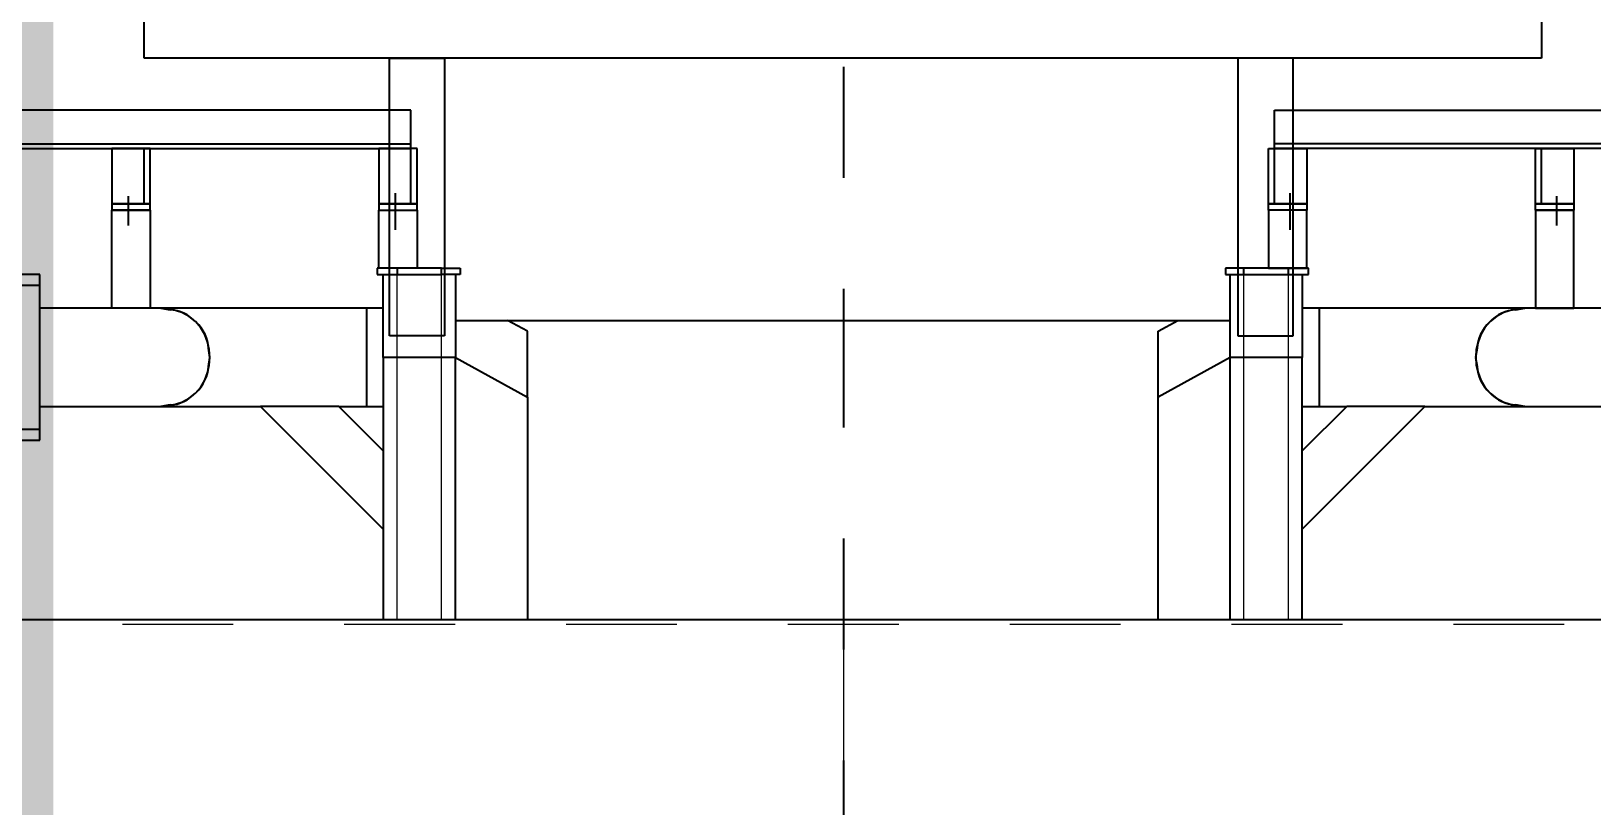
# Model space of a CAD drawing. Header units: metres. Extents: x 530797 to 531186, y 2675944 to 2676144.
# Drawn here: x 531159.587 to 531160.994, y 2676017.499 to 2676018.197 of the extents above; entities that cross this region are included whole.
import ezdxf

# ---------------------------------------------------------------- set-up
doc = ezdxf.new("R2010")
doc.units = ezdxf.units.M
doc.linetypes.add('CENTER', pattern=[2, 1.25, -0.25, 0.25, -0.25])
doc.linetypes.add('PDF_IMPORT', pattern=[1, 0.8, -0.2])
doc.layers.add('IDT', color=7, linetype='Continuous')
doc.layers.add('MMS Block Numbering', color=7, linetype='Continuous')
doc.styles.add('Adani Regular', font='Adani Regular.ttf')

# ---------------------------------------------------------------- blocks, each defined once
blk = doc.blocks.new('IDT')
at = {"layer": 'IDT', "color": 8, "linetype": 'CENTER', "ltscale": 0.1}
blk.add_line((15.8275, 7.4232), (15.8275, 16.5476), dxfattribs=at)
at = {"layer": 'IDT', "color": 0, "lineweight": 13}
for p, q in [((15.8275, 8.948), (15.8275, 9.8014)), ((15.4264, 8.9964), (15.4264, 8.7599)), ((15.4665, 8.9964), (15.4665, 8.7599)), ((16.1899, 8.9964), (16.1899, 8.7599)), ((16.23, 8.9964), (16.23, 8.7599)), ((15.4264, 8.7599), (15.4264, 8.6852)), ((15.4665, 8.7599), (15.4665, 8.6852)), ((16.1899, 8.7599), (16.1899, 8.6852)), ((16.23, 8.7599), (16.23, 8.6852))]:
    blk.add_line(p, q, dxfattribs=at)
at = {"layer": 'IDT', "color": 0, "linetype": 'PDF_IMPORT', "lineweight": 13, "ltscale": 0.014167}
blk.add_line((14.7777, 9.0005), (16.8441, 9.0005), dxfattribs=at)
at = {"layer": 'IDT', "color": 0, "lineweight": 25}
for p, q in [((14.7777, 8.9964), (16.8787, 8.9964)), ((15.414, 8.9964), (15.414, 8.7599)), ((15.479, 8.9964), (15.479, 8.7599)), ((15.544, 8.9964), (15.544, 8.7958)), ((16.1125, 8.7958), (16.1125, 8.9964)), ((16.1775, 8.9964), (16.1775, 8.7599)), ((16.2425, 8.7599), (16.2425, 8.9964)), ((15.414, 8.9148), (15.3033, 8.8041)), ((16.3531, 8.8041), (16.2425, 8.9148)), ((15.3739, 8.8041), (15.414, 8.8442)), ((16.2425, 8.8442), (16.2826, 8.8041)), ((16.5689, 8.8345), (16.5523, 8.8345)), ((16.5523, 8.8345), (16.5523, 8.8249)), ((16.5523, 8.8249), (16.5689, 8.8249)), ((16.5523, 8.8249), (16.5523, 8.6948)), ((15.2134, 8.8041), (15.1041, 8.8041)), ((15.3033, 8.8041), (15.2134, 8.8041)), ((15.2245, 8.8027), (15.2134, 8.8041)), ((15.2134, 8.8041), (15.2217, 8.8027)), ((15.3033, 8.8041), (15.3739, 8.8041)), ((15.3988, 8.8041), (15.3739, 8.8041)), ((15.414, 8.8041), (15.3988, 8.8041)), ((15.3988, 8.7156), (15.3988, 8.8041)), ((15.479, 8.7599), (15.544, 8.7958)), ((15.544, 8.7958), (15.544, 8.7363)), ((16.1775, 8.7599), (16.1125, 8.7958)), ((16.1125, 8.7958), (16.1125, 8.7363)), ((16.2826, 8.8041), (16.2425, 8.8041)), ((16.2577, 8.7156), (16.2577, 8.8041)), ((16.2826, 8.8041), (16.3531, 8.8041)), ((16.443, 8.8041), (16.3531, 8.8041)), ((16.443, 8.8041), (16.432, 8.8027)), ((16.4347, 8.8027), (16.443, 8.8041)), ((16.5523, 8.8041), (16.443, 8.8041)), ((15.2577, 8.7599), (15.2563, 8.7682)), ((16.4002, 8.7682), (16.3988, 8.7599)), ((15.2563, 8.7516), (15.2577, 8.7599)), ((15.414, 8.6852), (15.414, 8.7599)), ((15.414, 8.7599), (15.4264, 8.7599)), ((15.4264, 8.7599), (15.4665, 8.7599)), ((15.4665, 8.7599), (15.479, 8.7599)), ((15.479, 8.7599), (15.479, 8.6852)), ((16.1775, 8.6852), (16.1775, 8.7599)), ((16.1775, 8.7599), (16.1899, 8.7599)), ((16.1899, 8.7599), (16.23, 8.7599)), ((16.23, 8.7599), (16.2425, 8.7599)), ((16.2425, 8.7599), (16.2425, 8.6852)), ((16.3988, 8.7599), (16.4002, 8.7516)), ((15.4721, 8.7405), (15.4223, 8.7405)), ((15.4223, 8.7405), (15.4223, 8.4901)), ((15.4721, 8.4901), (15.4721, 8.7405)), ((16.1872, 8.7405), (16.2369, 8.7405)), ((16.1872, 8.4901), (16.1872, 8.7405)), ((16.2369, 8.7405), (16.2369, 8.4901)), ((16.1775, 8.7267), (15.479, 8.7267)), ((15.544, 8.7363), (15.526, 8.7267)), ((16.1125, 8.7363), (16.1304, 8.7267)), ((15.1041, 8.7156), (15.2134, 8.7156)), ((15.2037, 8.7156), (15.1692, 8.7156)), ((15.1692, 8.7156), (15.1692, 8.6271)), ((15.2037, 8.6271), (15.2037, 8.7156)), ((15.2217, 8.717), (15.2134, 8.7156)), ((15.2134, 8.7156), (15.2245, 8.717)), ((15.2134, 8.7156), (15.3988, 8.7156)), ((15.3988, 8.7156), (15.414, 8.7156)), ((16.2425, 8.7156), (16.2577, 8.7156)), ((16.2577, 8.7156), (16.443, 8.7156)), ((16.432, 8.717), (16.443, 8.7156)), ((16.443, 8.7156), (16.4347, 8.717)), ((16.443, 8.7156), (16.5523, 8.7156)), ((16.4527, 8.6271), (16.4527, 8.7156)), ((16.4527, 8.7156), (16.4873, 8.7156)), ((16.4873, 8.7156), (16.4873, 8.6271)), ((15.4264, 8.6852), (15.4084, 8.6852)), ((15.4084, 8.6852), (15.4084, 8.6796)), ((15.4665, 8.6852), (15.4264, 8.6852)), ((15.4264, 8.6852), (15.4264, 8.6796)), ((15.4665, 8.6852), (15.4665, 8.6796)), ((15.4831, 8.6852), (15.4665, 8.6852)), ((15.4831, 8.6796), (15.4831, 8.6852)), ((16.1733, 8.6796), (16.1733, 8.6852)), ((16.1733, 8.6852), (16.1899, 8.6852)), ((16.23, 8.6852), (16.1899, 8.6852)), ((16.1899, 8.6852), (16.1899, 8.6796)), ((16.23, 8.6796), (16.23, 8.6852)), ((16.248, 8.6852), (16.23, 8.6852)), ((16.248, 8.6796), (16.248, 8.6852)), ((16.5689, 8.6948), (16.5523, 8.6948)), ((16.5523, 8.6948), (16.5523, 8.6852)), ((16.5523, 8.6852), (16.5689, 8.6852)), ((15.4084, 8.6796), (15.4264, 8.6796)), ((15.4444, 8.6796), (15.4098, 8.6796)), ((15.4098, 8.6796), (15.4098, 8.6271)), ((15.4264, 8.6796), (15.4665, 8.6796)), ((15.4444, 8.6271), (15.4444, 8.6796)), ((15.4665, 8.6796), (15.4831, 8.6796)), ((16.1899, 8.6796), (16.1733, 8.6796)), ((16.1899, 8.6796), (16.23, 8.6796)), ((16.212, 8.6271), (16.212, 8.6796)), ((16.212, 8.6796), (16.2466, 8.6796)), ((16.23, 8.6796), (16.248, 8.6796)), ((16.2466, 8.6796), (16.2466, 8.6271)), ((15.1844, 8.6409), (15.1844, 8.6146)), ((15.425, 8.6451), (15.425, 8.6119)), ((16.2314, 8.6451), (16.2314, 8.6119)), ((16.4721, 8.6409), (16.4721, 8.6146)), ((15.1692, 8.6271), (15.2037, 8.6271)), ((15.1692, 8.6215), (15.1692, 8.6271)), ((15.2037, 8.6271), (15.1692, 8.6271)), ((15.1692, 8.6271), (15.2037, 8.6271)), ((15.2037, 8.6271), (15.2037, 8.6215)), ((15.4098, 8.6271), (15.4444, 8.6271)), ((15.4098, 8.6215), (15.4098, 8.6271)), ((15.4098, 8.6271), (15.4444, 8.6271)), ((15.4444, 8.6271), (15.4444, 8.6215)), ((16.2466, 8.6271), (16.212, 8.6271)), ((16.212, 8.6271), (16.212, 8.6215)), ((16.2466, 8.6271), (16.212, 8.6271)), ((16.2466, 8.6215), (16.2466, 8.6271)), ((16.4873, 8.6271), (16.4527, 8.6271)), ((16.4527, 8.6271), (16.4527, 8.6215)), ((16.4527, 8.6271), (16.4873, 8.6271)), ((16.4873, 8.6271), (16.4527, 8.6271)), ((16.4873, 8.6215), (16.4873, 8.6271)), ((15.1692, 8.6215), (15.2037, 8.6215)), ((15.1692, 8.5717), (15.1692, 8.6215)), ((15.2037, 8.6215), (15.1692, 8.6215)), ((15.1982, 8.6215), (15.1982, 8.5717)), ((15.2037, 8.6215), (15.2037, 8.5717)), ((15.4098, 8.6215), (15.4444, 8.6215)), ((15.4098, 8.5717), (15.4098, 8.6215)), ((15.4444, 8.6215), (15.4098, 8.6215)), ((15.4389, 8.6215), (15.4389, 8.5717)), ((15.4444, 8.6215), (15.4444, 8.5717)), ((16.2466, 8.6215), (16.212, 8.6215)), ((16.212, 8.6215), (16.212, 8.5717)), ((16.212, 8.6215), (16.2466, 8.6215)), ((16.2176, 8.6215), (16.2176, 8.5717)), ((16.2466, 8.5717), (16.2466, 8.6215)), ((16.4873, 8.6215), (16.4527, 8.6215)), ((16.4527, 8.6215), (16.4527, 8.5717)), ((16.4527, 8.6215), (16.4873, 8.6215)), ((16.4582, 8.6215), (16.4582, 8.5717)), ((16.4873, 8.5717), (16.4873, 8.6215)), ((15.0239, 8.5717), (15.4389, 8.5717)), ((15.2037, 8.5717), (15.1692, 8.5717)), ((15.4444, 8.5717), (15.4098, 8.5717)), ((15.4389, 8.5717), (15.4389, 8.5372)), ((16.212, 8.5717), (16.2466, 8.5717)), ((16.4527, 8.5717), (16.4873, 8.5717)), ((15.0198, 8.5676), (15.4389, 8.5676)), ((16.6367, 8.5676), (16.2176, 8.5676)), ((15.4389, 8.5372), (15.0502, 8.5372)), ((15.1982, 8.4901), (16.4582, 8.4901)), ((15.1982, 8.4251), (15.1982, 8.4901)), ((15.4223, 8.4901), (15.4721, 8.4901)), ((16.2369, 8.4901), (16.1872, 8.4901)), ((16.4582, 8.4901), (16.4582, 8.4251))]:
    blk.add_line(p, q, dxfattribs=at)
at = {"layer": 'IDT', "color": 8, "lineweight": 25}
for p, q in [((16.6325, 8.5717), (16.2176, 8.5717)), ((16.2176, 8.5717), (16.2176, 8.5372)), ((16.2176, 8.5372), (16.6062, 8.5372))]:
    blk.add_line(p, q, dxfattribs=at)
at = {"layer": 'IDT', "color": 0, "lineweight": 25}
for points in [[(15.2563, 8.7682), (15.2563, 8.7847), (15.2382, 8.8027), (15.2217, 8.8027)], [(15.2245, 8.717), (15.2686, 8.7266), (15.2686, 8.7931), (15.2245, 8.8027)], [(16.432, 8.8027), (16.3878, 8.7931), (16.3878, 8.7267), (16.432, 8.717)], [(16.4347, 8.8027), (16.4182, 8.8028), (16.4002, 8.7847), (16.4002, 8.7682)], [(15.2217, 8.717), (15.2382, 8.717), (15.2563, 8.735), (15.2563, 8.7516)], [(16.4002, 8.7516), (16.4001, 8.735), (16.4182, 8.717), (16.4347, 8.717)]]:
    blk.add_open_spline(points, degree=3, dxfattribs=at)

msp = doc.modelspace()

# ---------------------------------------------------------------- block references
at = {"layer": 'IDT', "color": 8, "rotation": 180}
msp.add_blockref('IDT', (531176.1473, 2676026.663), dxfattribs=at)

# ---------------------------------------------------------------- texts
at = {"layer": 'MMS Block Numbering', "insert": (531171.2305, 2676024.8669), "char_height": 7.5, "attachment_point": 5, "style": 'Adani Regular'}
msp.add_mtext_dynamic_manual_height_columns('A16c-\\PBL-06', width=41.53538, gutter_width=1, heights=[0], dxfattribs=at)

doc.saveas('drawing.dxf')
